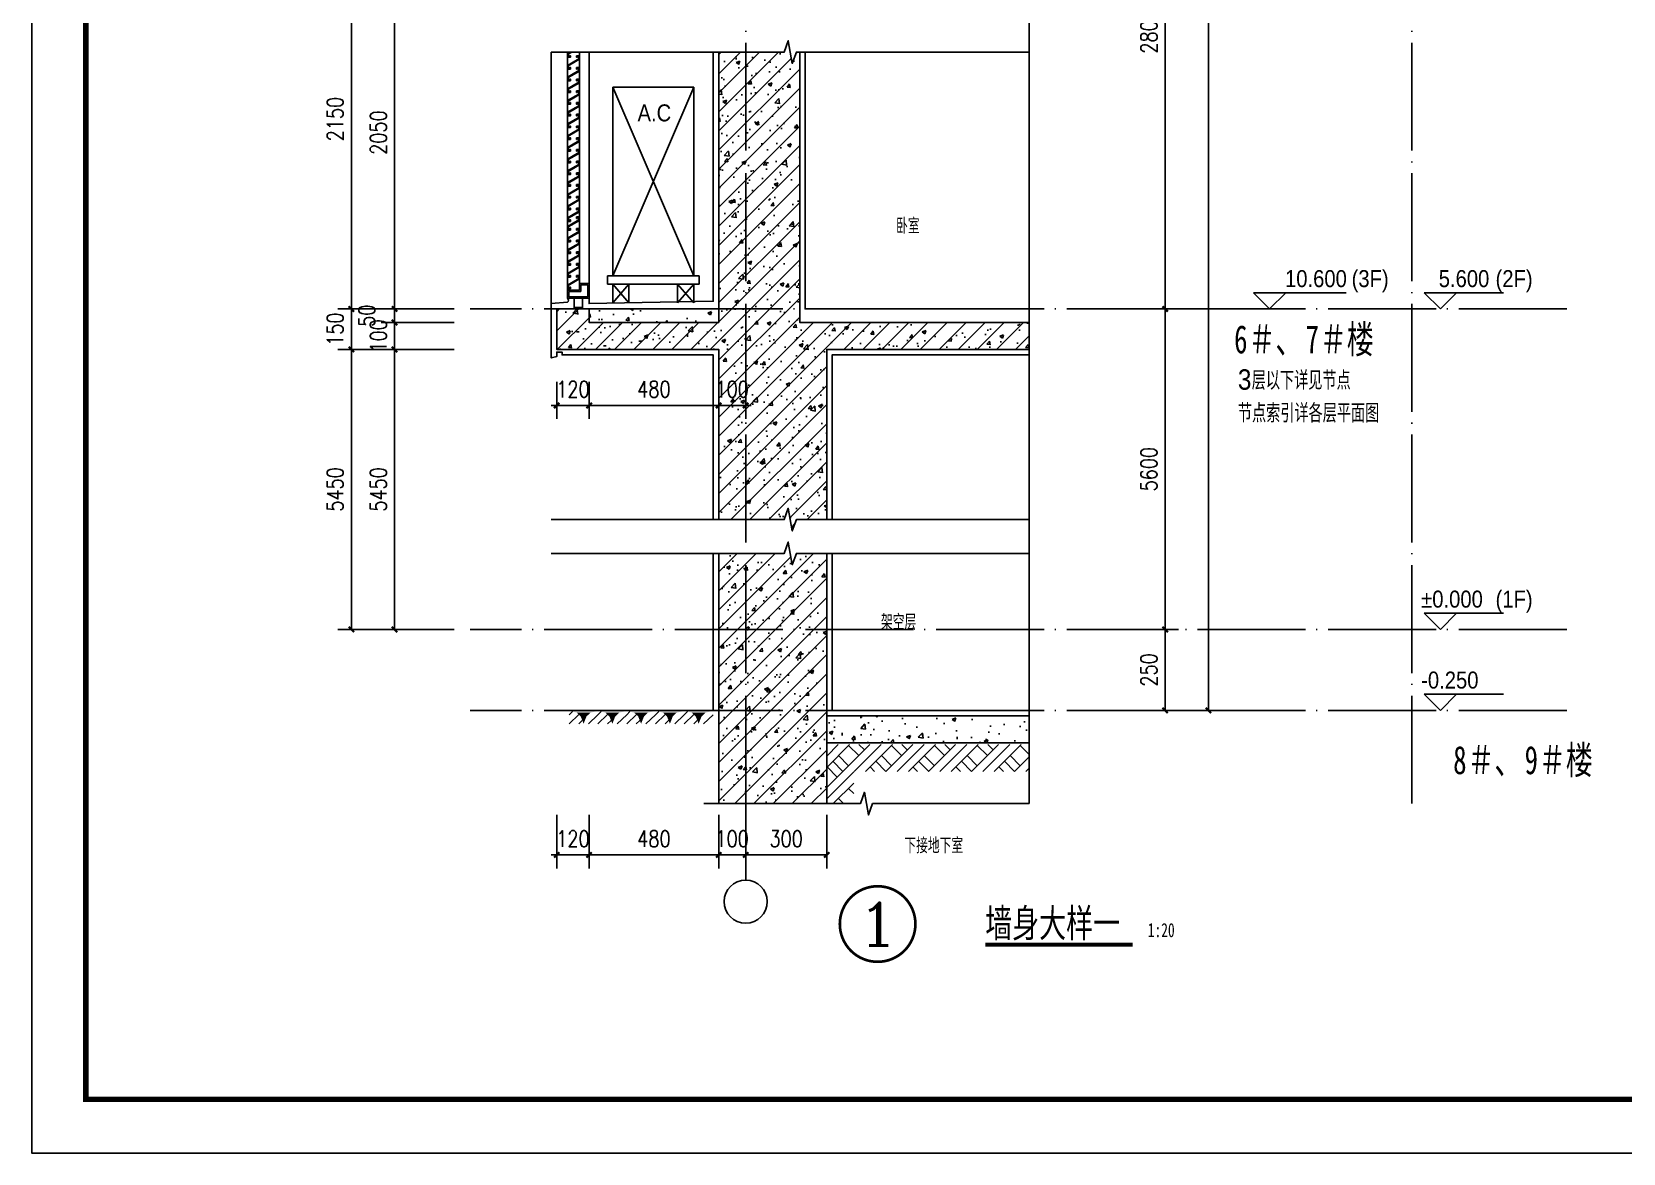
# Model space of a CAD drawing. Extents: x 718358 to 1668613, y -348838 to -159582.
# Drawn here: x 832578 to 838473, y -336671 to -332516 of the extents above; entities that cross this region are included whole.
import ezdxf
from ezdxf.enums import TextEntityAlignment as Align

# ---------------------------------------------------------------- set-up
doc = ezdxf.new("R2010")
doc.units = 0
doc.header["$LTSCALE"] = 1000
doc.linetypes.add('DOTE', pattern=[2.42, 2, -0.2, 0.02, -0.2])
for name, color, linetype in [('AXIS_TEXT', 7, 'Continuous'), ('PUB_TEXT', 10, 'Continuous'), ('建-可见线', 7, 'Continuous'), ('建-图例填充', 251, 'Continuous'), ('建-图框', 4, 'Continuous'), ('建-墙体', 2, 'Continuous'), ('建-尺寸', 73, 'Continuous'), ('建-房间名', 7, 'Continuous'), ('建-标高', 3, 'Continuous'), ('建-空调及空调洞', 70, 'Continuous'), ('建-符号', 3, 'Continuous'), ('建-符号说明', 7, 'Continuous'), ('建-轮廓线', 7, 'Continuous'), ('建-轴标', 3, 'Continuous'), ('建-轴网', 14, 'DOTE'), ('建-门窗剖', 4, 'Continuous')]:
    doc.layers.add(name, color=color, linetype=linetype)
doc.styles.add('_TCH_DIM', font='gt单线西文.shx', dxfattribs={"width": 0.8, "bigfont": 'gt单线中文.shx'})
doc.styles.add('_TCH_LABEL', font='COMPLEX', dxfattribs={"bigfont": 'GBCBIG'})
doc.styles.add('_TCH_SPACE', font='gt单线西文.shx', dxfattribs={"width": 0.8, "height": 5, "bigfont": 'gt单线中文.shx'})
doc.styles.add('COMPLEX', font='COMPLEX')
doc.styles.add('DIM_FONT', font='SIMPLEX.shx', dxfattribs={"width": 0.8, "bigfont": 'GBCBIG.shx'})
doc.styles.add('黑体字', font='simhei.ttf', dxfattribs={"width": 0.7})
doc.dimstyles.new('DIMN20', dxfattribs={"dimscale": 0.2, "dimtxt": 300, "dimasz": 100, "dimexe": 250, "dimexo": 300, "dimgap": 150, "dimtad": 1, "dimdec": 0, "dimzin": 0, "dimdsep": 46, "dimtxsty": 'DIM_FONT', "dimblk": 'ARCHTICK', "dimcen": 0.09, "dimdle": 1, "dimclrt": 7, "dimazin": 2, "dimtfac": 1, "dimtdec": 0, "dimtix": 1, "dimtmove": 2, "dimatfit": 3, "dimldrblk": 'ARCHTICK', "dimfxl": 1, "dimtolj": 1, "dimtzin": 0, "dimarcsym": 0})

# ---------------------------------------------------------------- blocks, each defined once
blk = doc.blocks.new('A$C79397209')
at = {"layer": '建-空调及空调洞'}
for p, q in [((0, 0), (-300, -700)), ((-300, 0), (0, -700)), ((-300, 0), (0, 0)), ((-300, -700), (-300, 0)), ((0, 0), (0, -700)), ((-320, -700), (-320, -730)), ((20, -700), (-320, -700)), ((0, -700), (-300, -700)), ((20, -730), (20, -700)), ((-320, -730), (20, -730)), ((-240, -730), (-300, -800)), ((-300, -730), (-240, -800)), ((-300, -730), (-300, -800)), ((-240, -730), (-240, -800)), ((-60, -730), (0, -800)), ((-60, -730), (-59.9, -800)), ((0, -730), (-59.9, -800)), ((0, -730), (0, -800))]:
    blk.add_line(p, q, dxfattribs=at)
at = {"layer": '建-空调及空调洞', "style": '_TCH_DIM', "width": 0.888889}
blk.add_text('A.C', height=63, dxfattribs=at).set_placement((-208.3, -127.2))
blk = doc.blocks.new('ghghgfhfds')
at = {"layer": '建-门窗剖'}
for p, q in [((851971.6, -333502.8), (851971.6, -332590.6)), ((851971.6, -332603.1), (851971.6, -332590.6)), ((852016.6, -332603.1), (852016.6, -332590.6)), ((852016.6, -332590.6), (852016.6, -333472.8)), ((852051.6, -332590.6), (852051.6, -333502.8)), ((852051.6, -332590.6), (852051.6, -332603.1)), ((851971.6, -333472.8), (852016.6, -333472.8)), ((851976.6, -333497.8), (851976.6, -333477.8)), ((851976.6, -333477.8), (852021.6, -333477.8)), ((852016.6, -333447.8), (852051.6, -333447.8)), ((852021.6, -333452.8), (852046.6, -333452.8)), ((852021.6, -333452.8), (852021.6, -333477.8)), ((852046.6, -333452.8), (852046.6, -333497.8)), ((852051.6, -333502.8), (851971.6, -333502.8)), ((852046.6, -333497.8), (851976.6, -333497.8)), ((851996.6, -333502.8), (851996.6, -333542.8)), ((851996.6, -333537.8), (852026.6, -333537.8)), ((852026.6, -333502.8), (852026.6, -333542.8))]:
    blk.add_line(p, q, dxfattribs=at)
blk.add_lwpolyline([(851988.2, -332590.6), (851974.6, -332598.4), (851974.6, -332607.1), (851979.6, -332607.1), (851979.6, -332604.1), (851982.6, -332604.1), (851982.6, -332610.1), (851971.6, -332610.1), (851971.6, -332596.7), (851982.2, -332590.6)], dxfattribs=at)
for points in [[(852005.6, -332604.1), (852016.6, -332604.1), (852016.6, -332617.6), (851974.6, -332641.8), (851974.6, -332650.6), (851979.6, -332650.6), (851979.6, -332647.6), (851982.6, -332647.6), (851982.6, -332653.6), (851971.6, -332653.6), (851971.6, -332640.1), (852013.6, -332615.9), (852013.6, -332607.1), (852008.6, -332607.1), (852008.6, -332610.1), (852005.6, -332610.1)], [(852005.6, -332647.6), (852016.6, -332647.6), (852016.6, -332661), (851974.6, -332685.3), (851974.6, -332694), (851979.6, -332694), (851979.6, -332691), (851982.6, -332691), (851982.6, -332697), (851971.6, -332697), (851971.6, -332683.6), (852013.6, -332659.3), (852013.6, -332650.6), (852008.6, -332650.6), (852008.6, -332653.6), (852005.6, -332653.6)], [(852005.6, -332691), (852016.6, -332691), (852016.6, -332704.5), (851974.6, -332728.7), (851974.6, -332737.5), (851979.6, -332737.5), (851979.6, -332734.5), (851982.6, -332734.5), (851982.6, -332740.5), (851971.6, -332740.5), (851971.6, -332727), (852013.6, -332702.8), (852013.6, -332694), (852008.6, -332694), (852008.6, -332697), (852005.6, -332697)], [(852005.6, -332734.5), (852016.6, -332734.5), (852016.6, -332747.9), (851974.6, -332772.2), (851974.6, -332780.9), (851979.6, -332780.9), (851979.6, -332777.9), (851982.6, -332777.9), (851982.6, -332783.9), (851971.6, -332783.9), (851971.6, -332770.4), (852013.6, -332746.2), (852013.6, -332737.5), (852008.6, -332737.5), (852008.6, -332740.5), (852005.6, -332740.5)], [(852005.6, -332777.9), (852016.6, -332777.9), (852016.6, -332791.4), (851974.6, -332815.6), (851974.6, -332824.4), (851979.6, -332824.4), (851979.6, -332821.4), (851982.6, -332821.4), (851982.6, -332827.4), (851971.6, -332827.4), (851971.6, -332813.9), (852013.6, -332789.6), (852013.6, -332780.9), (852008.6, -332780.9), (852008.6, -332783.9), (852005.6, -332783.9)], [(852005.6, -332821.4), (852016.6, -332821.4), (852016.6, -332834.8), (851974.6, -332859.1), (851974.6, -332867.8), (851979.6, -332867.8), (851979.6, -332864.8), (851982.6, -332864.8), (851982.6, -332870.8), (851971.6, -332870.8), (851971.6, -332857.3), (852013.6, -332833.1), (852013.6, -332824.4), (852008.6, -332824.4), (852008.6, -332827.4), (852005.6, -332827.4)], [(852005.6, -332864.8), (852016.6, -332864.8), (852016.6, -332878.3), (851974.6, -332902.5), (851974.6, -332911.2), (851979.6, -332911.2), (851979.6, -332908.2), (851982.6, -332908.2), (851982.6, -332914.2), (851971.6, -332914.2), (851971.6, -332900.8), (852013.6, -332876.5), (852013.6, -332867.8), (852008.6, -332867.8), (852008.6, -332870.8), (852005.6, -332870.8)], [(852005.6, -332908.2), (852016.6, -332908.2), (852016.6, -332921.7), (851974.6, -332946), (851974.6, -332954.7), (851979.6, -332954.7), (851979.6, -332951.7), (851982.6, -332951.7), (851982.6, -332957.7), (851971.6, -332957.7), (851971.6, -332944.2), (852013.6, -332920), (852013.6, -332911.2), (852008.6, -332911.2), (852008.6, -332914.2), (852005.6, -332914.2)], [(852005.6, -332951.7), (852016.6, -332951.7), (852016.6, -332965.2), (851974.6, -332989.4), (851974.6, -332998.1), (851979.6, -332998.1), (851979.6, -332995.1), (851982.6, -332995.1), (851982.6, -333001.1), (851971.6, -333001.1), (851971.6, -332987.7), (852013.6, -332963.4), (852013.6, -332954.7), (852008.6, -332954.7), (852008.6, -332957.7), (852005.6, -332957.7)], [(852005.6, -332995.1), (852016.6, -332995.1), (852016.6, -333008.6), (851974.6, -333032.8), (851974.6, -333041.6), (851979.6, -333041.6), (851979.6, -333038.6), (851982.6, -333038.6), (851982.6, -333044.6), (851971.6, -333044.6), (851971.6, -333031.1), (852013.6, -333006.9), (852013.6, -332998.1), (852008.6, -332998.1), (852008.6, -333001.1), (852005.6, -333001.1)], [(852005.6, -333038.6), (852016.6, -333038.6), (852016.6, -333052), (851974.6, -333076.3), (851974.6, -333085), (851979.6, -333085), (851979.6, -333082), (851982.6, -333082), (851982.6, -333088), (851971.6, -333088), (851971.6, -333074.6), (852013.6, -333050.3), (852013.6, -333041.6), (852008.6, -333041.6), (852008.6, -333044.6), (852005.6, -333044.6)], [(852005.6, -333082), (852016.6, -333082), (852016.6, -333095.5), (851974.6, -333119.7), (851974.6, -333128.5), (851979.6, -333128.5), (851979.6, -333125.5), (851982.6, -333125.5), (851982.6, -333131.5), (851971.6, -333131.5), (851971.6, -333118), (852013.6, -333093.8), (852013.6, -333085), (852008.6, -333085), (852008.6, -333088), (852005.6, -333088)], [(852005.6, -333125.5), (852016.6, -333125.5), (852016.6, -333138.9), (851974.6, -333163.2), (851974.6, -333171.9), (851979.6, -333171.9), (851979.6, -333168.9), (851982.6, -333168.9), (851982.6, -333174.9), (851971.6, -333174.9), (851971.6, -333161.5), (852013.6, -333137.2), (852013.6, -333128.5), (852008.6, -333128.5), (852008.6, -333131.5), (852005.6, -333131.5)], [(852005.6, -333168.9), (852016.6, -333168.9), (852016.6, -333182.4), (851974.6, -333206.6), (851974.6, -333215.4), (851979.6, -333215.4), (851979.6, -333212.4), (851982.6, -333212.4), (851982.6, -333218.4), (851971.6, -333218.4), (851971.6, -333204.9), (852013.6, -333180.6), (852013.6, -333171.9), (852008.6, -333171.9), (852008.6, -333174.9), (852005.6, -333174.9)], [(852005.6, -333201), (852016.6, -333201), (852016.6, -333214.5), (851974.6, -333238.7), (851974.6, -333247.5), (851979.6, -333247.5), (851979.6, -333244.5), (851982.6, -333244.5), (851982.6, -333250.5), (851971.6, -333250.5), (851971.6, -333237), (852013.6, -333212.8), (852013.6, -333204), (852008.6, -333204), (852008.6, -333207), (852005.6, -333207)], [(852005.6, -333244.5), (852016.6, -333244.5), (852016.6, -333257.9), (851974.6, -333282.2), (851974.6, -333290.9), (851979.6, -333290.9), (851979.6, -333287.9), (851982.6, -333287.9), (851982.6, -333293.9), (851971.6, -333293.9), (851971.6, -333280.5), (852013.6, -333256.2), (852013.6, -333247.5), (852008.6, -333247.5), (852008.6, -333250.5), (852005.6, -333250.5)], [(852005.6, -333287.9), (852016.6, -333287.9), (852016.6, -333301.4), (851974.6, -333325.6), (851974.6, -333334.4), (851979.6, -333334.4), (851979.6, -333331.4), (851982.6, -333331.4), (851982.6, -333337.4), (851971.6, -333337.4), (851971.6, -333323.9), (852013.6, -333299.6), (852013.6, -333290.9), (852008.6, -333290.9), (852008.6, -333293.9), (852005.6, -333293.9)], [(852005.6, -333331.4), (852016.6, -333331.4), (852016.6, -333344.8), (851974.6, -333369.1), (851974.6, -333377.8), (851979.6, -333377.8), (851979.6, -333374.8), (851982.6, -333374.8), (851982.6, -333380.8), (851971.6, -333380.8), (851971.6, -333367.3), (852013.6, -333343.1), (852013.6, -333334.4), (852008.6, -333334.4), (852008.6, -333337.4), (852005.6, -333337.4)], [(852005.6, -333374.8), (852016.6, -333374.8), (852016.6, -333388.3), (851974.6, -333412.5), (851974.6, -333421.3), (851979.6, -333421.3), (851979.6, -333418.3), (851982.6, -333418.3), (851982.6, -333424.3), (851971.6, -333424.3), (851971.6, -333410.8), (852013.6, -333386.5), (852013.6, -333377.8), (852008.6, -333377.8), (852008.6, -333380.8), (852005.6, -333380.8)], [(852005.6, -333418.3), (852016.6, -333418.3), (852016.6, -333431.7), (851974.6, -333456), (851974.6, -333464.7), (851979.6, -333464.7), (851979.6, -333461.7), (851982.6, -333461.7), (851982.6, -333467.7), (851971.6, -333467.7), (851971.6, -333454.2), (852013.6, -333430), (852013.6, -333421.3), (852008.6, -333421.3), (852008.6, -333424.3), (852005.6, -333424.3)]]:
    blk.add_lwpolyline(points, close=True, dxfattribs=at)
blk = doc.blocks.new('_ArchTick')
at = {"color": 0, "linetype": 'ByBlock', "const_width": 0.4}
blk.add_lwpolyline([(-0.5, -0.5), (0.5, 0.5)], dxfattribs=at)
blk = doc.blocks.new('*D1285')
at = {"layer": 'Defpoints', "color": 0, "transparency": 16777216}
for p in [(836479.1, -334730.5), (836776.2, -334730.5), (836479.1, -335030.5)]:
    blk.add_point(p, dxfattribs=at)
at = {"layer": '建-尺寸', "color": 0, "lineweight": -2, "transparency": 16777216}
for p, q in [((836539.1, -334730.5), (836826.2, -334730.5)), ((836776.2, -335030.7), (836776.2, -334730.3)), ((836539.1, -335030.5), (836826.2, -335030.5))]:
    blk.add_line(p, q, dxfattribs=at)
at = {"layer": '建-尺寸', "color": 0, "lineweight": -2, "transparency": 16777216, "xscale": 20, "yscale": 20, "zscale": 20}
for p, rotation in [((836776.2, -334730.5), 90), ((836776.2, -335030.5), 270)]:
    blk.add_blockref('_ArchTick', p, dxfattribs=dict(at, rotation=rotation))
at = {"layer": '建-尺寸', "color": 7, "transparency": 16777216, "insert": (836716.2, -334880.5), "char_height": 60, "attachment_point": 5, "rotation": 90, "style": 'DIM_FONT'}
blk.add_mtext('\\A1;250', dxfattribs=at)
blk = doc.blocks.new('*D1286')
at = {"layer": 'Defpoints', "color": 0, "transparency": 16777216}
for p in [(836479.1, -333542.8), (836776.2, -333542.8), (836479.1, -334730.5)]:
    blk.add_point(p, dxfattribs=at)
at = {"layer": '建-尺寸', "color": 0, "lineweight": -2, "transparency": 16777216}
for p, q in [((836539.1, -333542.8), (836826.2, -333542.8)), ((836776.2, -334730.7), (836776.2, -333542.6)), ((836539.1, -334730.5), (836826.2, -334730.5))]:
    blk.add_line(p, q, dxfattribs=at)
at = {"layer": '建-尺寸', "color": 0, "lineweight": -2, "transparency": 16777216, "xscale": 20, "yscale": 20, "zscale": 20}
for p, rotation in [((836776.2, -333542.8), 90), ((836776.2, -334730.5), 270)]:
    blk.add_blockref('_ArchTick', p, dxfattribs=dict(at, rotation=rotation))
at = {"layer": '建-尺寸', "color": 7, "transparency": 16777216, "insert": (836716.2, -334136.6), "char_height": 60, "attachment_point": 5, "rotation": 90, "style": 'DIM_FONT'}
blk.add_mtext('\\A1;5600', dxfattribs=at)
blk = doc.blocks.new('*D1287')
at = {"layer": 'Defpoints', "color": 0, "transparency": 16777216}
for p in [(836479.1, -331485.4), (836776.2, -331485.4), (836479.1, -333542.8)]:
    blk.add_point(p, dxfattribs=at)
at = {"layer": '建-尺寸', "color": 0, "lineweight": -2, "transparency": 16777216}
for p, q in [((836539.1, -331485.4), (836826.2, -331485.4)), ((836776.2, -333543), (836776.2, -331485.2)), ((836539.1, -333542.8), (836826.2, -333542.8))]:
    blk.add_line(p, q, dxfattribs=at)
at = {"layer": '建-尺寸', "color": 0, "lineweight": -2, "transparency": 16777216, "xscale": 20, "yscale": 20, "zscale": 20}
for p, rotation in [((836776.2, -331485.4), 90), ((836776.2, -333542.8), 270)]:
    blk.add_blockref('_ArchTick', p, dxfattribs=dict(at, rotation=rotation))
at = {"layer": '建-尺寸', "color": 7, "transparency": 16777216, "insert": (836716.2, -332514.1), "char_height": 60, "attachment_point": 5, "rotation": 90, "style": 'DIM_FONT'}
blk.add_mtext('\\A1;2800', dxfattribs=at)
blk = doc.blocks.new('*D1296')
at = {"layer": 'Defpoints', "color": 0, "transparency": 16777216}
for p in [(836479.1, -322188), (836936.2, -322188), (836479.1, -335030.5)]:
    blk.add_point(p, dxfattribs=at)
at = {"layer": '建-尺寸', "color": 0, "lineweight": -2, "transparency": 16777216}
for p, q in [((836539.1, -322188), (836986.2, -322188)), ((836936.2, -335030.7), (836936.2, -322187.8)), ((836539.1, -335030.5), (836986.2, -335030.5))]:
    blk.add_line(p, q, dxfattribs=at)
at = {"layer": '建-尺寸', "color": 0, "lineweight": -2, "transparency": 16777216, "xscale": 20, "yscale": 20, "zscale": 20}
for p, rotation in [((836936.2, -322188), 90), ((836936.2, -335030.5), 270)]:
    blk.add_blockref('_ArchTick', p, dxfattribs=dict(at, rotation=rotation))
at = {"layer": '建-尺寸', "color": 7, "transparency": 16777216, "insert": (836874.2, -328609.3), "char_height": 60, "attachment_point": 5, "rotation": 90, "style": 'DIM_FONT'}
blk.add_mtext('\\A1;祥各栋立面图', dxfattribs=at)
blk = doc.blocks.new('*D1297')
at = {"layer": 'Defpoints', "color": 0, "transparency": 16777216}
for p in [(833922.1, -333692.8), (834202.6, -333692.8), (834202.6, -334730.5)]:
    blk.add_point(p, dxfattribs=at)
at = {"layer": '建-尺寸', "color": 0, "lineweight": -2, "transparency": 16777216}
for p, q in [((834142.6, -333692.8), (833872.1, -333692.8)), ((833922.1, -334730.7), (833922.1, -333692.6)), ((834142.6, -334730.5), (833872.1, -334730.5))]:
    blk.add_line(p, q, dxfattribs=at)
at = {"layer": '建-尺寸', "color": 0, "lineweight": -2, "transparency": 16777216, "xscale": 20, "yscale": 20, "zscale": 20}
for p, rotation in [((833922.1, -333692.8), 90), ((833922.1, -334730.5), 270)]:
    blk.add_blockref('_ArchTick', p, dxfattribs=dict(at, rotation=rotation))
at = {"layer": '建-尺寸', "color": 7, "transparency": 16777216, "insert": (833862.1, -334211.6), "char_height": 60, "attachment_point": 5, "rotation": 90, "style": 'DIM_FONT'}
blk.add_mtext('\\A1;5450', dxfattribs=at)
blk = doc.blocks.new('*D1298')
at = {"layer": 'Defpoints', "color": 0, "transparency": 16777216}
for p in [(833922.1, -333592.8), (834202.6, -333592.8), (834202.6, -333692.8)]:
    blk.add_point(p, dxfattribs=at)
at = {"layer": '建-尺寸', "color": 0, "lineweight": -2, "transparency": 16777216}
for p, q in [((834142.6, -333592.8), (833872.1, -333592.8)), ((833922.1, -333592.8), (833922.1, -333572.8)), ((833922.1, -333692.8), (833922.1, -333592.8)), ((834142.6, -333692.8), (833872.1, -333692.8)), ((833922.1, -333692.8), (833922.1, -333712.8))]:
    blk.add_line(p, q, dxfattribs=at)
at = {"layer": '建-尺寸', "color": 0, "lineweight": -2, "transparency": 16777216, "xscale": 20, "yscale": 20, "zscale": 20}
for p, rotation in [((833922.1, -333592.8), 270), ((833922.1, -333692.8), 90)]:
    blk.add_blockref('_ArchTick', p, dxfattribs=dict(at, rotation=rotation))
at = {"layer": '建-尺寸', "color": 7, "transparency": 16777216, "insert": (833862.1, -333642.8), "char_height": 60, "attachment_point": 5, "rotation": 90, "style": 'DIM_FONT'}
blk.add_mtext('\\A1;100', dxfattribs=at)
blk = doc.blocks.new('*D1299')
at = {"layer": 'Defpoints', "color": 0, "transparency": 16777216}
for p in [(833922.1, -333542.8), (834202.6, -333542.8), (834202.6, -333592.8)]:
    blk.add_point(p, dxfattribs=at)
at = {"layer": '建-尺寸', "color": 0, "lineweight": -2, "transparency": 16777216}
for p, q in [((834142.6, -333542.8), (833872.1, -333542.8)), ((833922.1, -333542.8), (833922.1, -333522.8)), ((833922.1, -333592.8), (833922.1, -333542.8)), ((834142.6, -333592.8), (833872.1, -333592.8)), ((833922.1, -333592.8), (833922.1, -333612.8))]:
    blk.add_line(p, q, dxfattribs=at)
at = {"layer": '建-尺寸', "color": 0, "lineweight": -2, "transparency": 16777216, "xscale": 20, "yscale": 20, "zscale": 20}
for p, rotation in [((833922.1, -333542.8), 270), ((833922.1, -333592.8), 90)]:
    blk.add_blockref('_ArchTick', p, dxfattribs=dict(at, rotation=rotation))
at = {"layer": '建-尺寸', "color": 7, "transparency": 16777216, "insert": (833819.1, -333567.8), "char_height": 60, "attachment_point": 5, "rotation": 90, "style": 'DIM_FONT'}
blk.add_mtext('\\A1;50', dxfattribs=at)
blk = doc.blocks.new('*D1300')
at = {"layer": 'Defpoints', "color": 0, "transparency": 16777216}
for p in [(833922.1, -332235.4), (834202.6, -332235.4), (834202.6, -333542.8)]:
    blk.add_point(p, dxfattribs=at)
at = {"layer": '建-尺寸', "color": 0, "lineweight": -2, "transparency": 16777216}
for p, q in [((834142.6, -332235.4), (833872.1, -332235.4)), ((833922.1, -333543), (833922.1, -332235.2)), ((834142.6, -333542.8), (833872.1, -333542.8))]:
    blk.add_line(p, q, dxfattribs=at)
at = {"layer": '建-尺寸', "color": 0, "lineweight": -2, "transparency": 16777216, "xscale": 20, "yscale": 20, "zscale": 20}
for p, rotation in [((833922.1, -332235.4), 90), ((833922.1, -333542.8), 270)]:
    blk.add_blockref('_ArchTick', p, dxfattribs=dict(at, rotation=rotation))
at = {"layer": '建-尺寸', "color": 7, "transparency": 16777216, "insert": (833862.1, -332889.1), "char_height": 60, "attachment_point": 5, "rotation": 90, "style": 'DIM_FONT'}
blk.add_mtext('\\A1;2050', dxfattribs=at)
blk = doc.blocks.new('$LinePat$00000015')
for p, q in [((0, -90), (71, -19)), ((0, -300), (211, -89)), ((210, -300), (286, -224)), ((420, -300), (630, -90))]:
    blk.add_line(p, q)
for points in [[(0, 0), (630, 0), (168, -45), (462, -45)], [(168, -45), (462, -45), (252, -132), (378, -132)], [(252, -132), (378, -132), (315, -300)]]:
    blk.add_solid(points)
blk = doc.blocks.new('_AXISO')
blk.add_circle((0, 0), 0.5)
at = {"layer": 'AXIS_TEXT', "style": 'COMPLEX', "width": 1.041667}
blk.add_attdef('A', text='', height=0.56, dxfattribs=at).set_placement((-0.25, -0.28), (0.25, -0.28), align=Align.FIT)
blk = doc.blocks.new('*D1456')
at = {"layer": 'Defpoints', "color": 0, "transparency": 16777216}
for p in [(833762.1, -333692.8), (834202.6, -333692.8), (834202.6, -334730.5)]:
    blk.add_point(p, dxfattribs=at)
at = {"layer": '建-尺寸', "color": 0, "lineweight": -2, "transparency": 16777216}
for p, q in [((834142.6, -333692.8), (833712.1, -333692.8)), ((833762.1, -334730.7), (833762.1, -333692.6)), ((834142.6, -334730.5), (833712.1, -334730.5))]:
    blk.add_line(p, q, dxfattribs=at)
at = {"layer": '建-尺寸', "color": 0, "lineweight": -2, "transparency": 16777216, "xscale": 20, "yscale": 20, "zscale": 20}
for p, rotation in [((833762.1, -333692.8), 90), ((833762.1, -334730.5), 270)]:
    blk.add_blockref('_ArchTick', p, dxfattribs=dict(at, rotation=rotation))
at = {"layer": '建-尺寸', "color": 7, "transparency": 16777216, "insert": (833702.1, -334211.6), "char_height": 60, "attachment_point": 5, "rotation": 90, "style": 'DIM_FONT'}
blk.add_mtext('\\A1;5450', dxfattribs=at)
blk = doc.blocks.new('*D1457')
at = {"layer": 'Defpoints', "color": 0, "transparency": 16777216}
for p in [(833762.1, -333542.8), (834202.6, -333542.8), (834202.6, -333692.8)]:
    blk.add_point(p, dxfattribs=at)
at = {"layer": '建-尺寸', "color": 0, "lineweight": -2, "transparency": 16777216}
for p, q in [((834142.6, -333542.8), (833712.1, -333542.8)), ((833762.1, -333542.8), (833762.1, -333522.8)), ((833762.1, -333692.8), (833762.1, -333542.8)), ((834142.6, -333692.8), (833712.1, -333692.8)), ((833762.1, -333692.8), (833762.1, -333712.8))]:
    blk.add_line(p, q, dxfattribs=at)
at = {"layer": '建-尺寸', "color": 0, "lineweight": -2, "transparency": 16777216, "xscale": 20, "yscale": 20, "zscale": 20}
for p, rotation in [((833762.1, -333542.8), 270), ((833762.1, -333692.8), 90)]:
    blk.add_blockref('_ArchTick', p, dxfattribs=dict(at, rotation=rotation))
at = {"layer": '建-尺寸', "color": 7, "transparency": 16777216, "insert": (833702.1, -333617.8), "char_height": 60, "attachment_point": 5, "rotation": 90, "style": 'DIM_FONT'}
blk.add_mtext('\\A1;150', dxfattribs=at)
blk = doc.blocks.new('*D1458')
at = {"layer": 'Defpoints', "color": 0, "transparency": 16777216}
for p in [(833762.1, -332135.4), (834202.6, -332135.4), (834202.6, -333542.8)]:
    blk.add_point(p, dxfattribs=at)
at = {"layer": '建-尺寸', "color": 0, "lineweight": -2, "transparency": 16777216}
for p, q in [((834142.6, -332135.4), (833712.1, -332135.4)), ((833762.1, -333543), (833762.1, -332135.2)), ((834142.6, -333542.8), (833712.1, -333542.8))]:
    blk.add_line(p, q, dxfattribs=at)
at = {"layer": '建-尺寸', "color": 0, "lineweight": -2, "transparency": 16777216, "xscale": 20, "yscale": 20, "zscale": 20}
for p, rotation in [((833762.1, -332135.4), 90), ((833762.1, -333542.8), 270)]:
    blk.add_blockref('_ArchTick', p, dxfattribs=dict(at, rotation=rotation))
at = {"layer": '建-尺寸', "color": 7, "transparency": 16777216, "insert": (833702.1, -332839.1), "char_height": 60, "attachment_point": 5, "rotation": 90, "style": 'DIM_FONT'}
blk.add_mtext('\\A1;2150', dxfattribs=at)
blk = doc.blocks.new('*D1472')
at = {"layer": 'Defpoints', "color": 0, "transparency": 16777216}
for p in [(835222.6, -335357.3), (835522.5, -335357.3), (835522.5, -335565.9)]:
    blk.add_point(p, dxfattribs=at)
at = {"layer": '建-尺寸', "color": 0, "lineweight": -2, "transparency": 16777216}
for p, q in [((835222.6, -335417.3), (835222.6, -335615.9)), ((835522.5, -335417.3), (835522.5, -335615.9)), ((835222.4, -335565.9), (835522.7, -335565.9))]:
    blk.add_line(p, q, dxfattribs=at)
at = {"layer": '建-尺寸', "color": 0, "lineweight": -2, "transparency": 16777216, "xscale": 20, "yscale": 20, "zscale": 20, "rotation": 180}
blk.add_blockref('_ArchTick', (835222.6, -335565.9), dxfattribs=at)
at = {"layer": '建-尺寸', "color": 0, "lineweight": -2, "transparency": 16777216, "xscale": 20, "yscale": 20, "zscale": 20}
blk.add_blockref('_ArchTick', (835522.5, -335565.9), dxfattribs=at)
at = {"layer": '建-尺寸', "color": 7, "transparency": 16777216, "insert": (835372.6, -335505.9), "char_height": 60, "attachment_point": 5, "style": 'DIM_FONT'}
blk.add_mtext('\\A1;300', dxfattribs=at)
blk = doc.blocks.new('*D1473')
at = {"layer": 'Defpoints', "color": 0, "transparency": 16777216}
for p in [(835122.6, -335357.3), (835222.6, -335357.3), (835222.6, -335565.9)]:
    blk.add_point(p, dxfattribs=at)
at = {"layer": '建-尺寸', "color": 0, "lineweight": -2, "transparency": 16777216}
for p, q in [((835122.6, -335417.3), (835122.6, -335615.9)), ((835222.6, -335417.3), (835222.6, -335615.9)), ((835122.6, -335565.9), (835102.6, -335565.9)), ((835122.6, -335565.9), (835222.6, -335565.9)), ((835222.6, -335565.9), (835242.6, -335565.9))]:
    blk.add_line(p, q, dxfattribs=at)
at = {"layer": '建-尺寸', "color": 0, "lineweight": -2, "transparency": 16777216, "xscale": 20, "yscale": 20, "zscale": 20}
blk.add_blockref('_ArchTick', (835122.6, -335565.9), dxfattribs=at)
at = {"layer": '建-尺寸', "color": 0, "lineweight": -2, "transparency": 16777216, "xscale": 20, "yscale": 20, "zscale": 20, "rotation": 180}
blk.add_blockref('_ArchTick', (835222.6, -335565.9), dxfattribs=at)
at = {"layer": '建-尺寸', "color": 7, "transparency": 16777216, "insert": (835172.6, -335505.9), "char_height": 60, "attachment_point": 5, "style": 'DIM_FONT'}
blk.add_mtext('\\A1;100', dxfattribs=at)
blk = doc.blocks.new('*D1474')
at = {"layer": 'Defpoints', "color": 0, "transparency": 16777216}
for p in [(834642.6, -335357.3), (835122.6, -335357.3), (835122.6, -335565.9)]:
    blk.add_point(p, dxfattribs=at)
at = {"layer": '建-尺寸', "color": 0, "lineweight": -2, "transparency": 16777216}
for p, q in [((834642.6, -335417.3), (834642.6, -335615.9)), ((835122.6, -335417.3), (835122.6, -335615.9)), ((834642.4, -335565.9), (835122.8, -335565.9))]:
    blk.add_line(p, q, dxfattribs=at)
at = {"layer": '建-尺寸', "color": 0, "lineweight": -2, "transparency": 16777216, "xscale": 20, "yscale": 20, "zscale": 20, "rotation": 180}
blk.add_blockref('_ArchTick', (834642.6, -335565.9), dxfattribs=at)
at = {"layer": '建-尺寸', "color": 0, "lineweight": -2, "transparency": 16777216, "xscale": 20, "yscale": 20, "zscale": 20}
blk.add_blockref('_ArchTick', (835122.6, -335565.9), dxfattribs=at)
at = {"layer": '建-尺寸', "color": 7, "transparency": 16777216, "insert": (834882.6, -335505.9), "char_height": 60, "attachment_point": 5, "style": 'DIM_FONT'}
blk.add_mtext('\\A1;480', dxfattribs=at)
blk = doc.blocks.new('*D1475')
at = {"layer": 'Defpoints', "color": 0, "transparency": 16777216}
for p in [(834522.6, -335357.3), (834642.6, -335357.3), (834642.6, -335565.9)]:
    blk.add_point(p, dxfattribs=at)
at = {"layer": '建-尺寸', "color": 0, "lineweight": -2, "transparency": 16777216}
for p, q in [((834522.6, -335417.3), (834522.6, -335615.9)), ((834642.6, -335417.3), (834642.6, -335615.9)), ((834522.6, -335565.9), (834502.6, -335565.9)), ((834522.6, -335565.9), (834642.6, -335565.9)), ((834642.6, -335565.9), (834662.6, -335565.9))]:
    blk.add_line(p, q, dxfattribs=at)
at = {"layer": '建-尺寸', "color": 0, "lineweight": -2, "transparency": 16777216, "xscale": 20, "yscale": 20, "zscale": 20}
blk.add_blockref('_ArchTick', (834522.6, -335565.9), dxfattribs=at)
at = {"layer": '建-尺寸', "color": 0, "lineweight": -2, "transparency": 16777216, "xscale": 20, "yscale": 20, "zscale": 20, "rotation": 180}
blk.add_blockref('_ArchTick', (834642.6, -335565.9), dxfattribs=at)
at = {"layer": '建-尺寸', "color": 7, "transparency": 16777216, "insert": (834582.6, -335505.9), "char_height": 60, "attachment_point": 5, "style": 'DIM_FONT'}
blk.add_mtext('\\A1;120', dxfattribs=at)
blk = doc.blocks.new('*D2984')
at = {"layer": 'Defpoints', "color": 0, "transparency": 16777216}
for p in [(835122.6, -333752.2), (835222.6, -333752.2), (835222.6, -333900.3)]:
    blk.add_point(p, dxfattribs=at)
at = {"layer": '建-尺寸', "color": 0, "lineweight": -2, "transparency": 16777216}
for p, q in [((835122.6, -333812.2), (835122.6, -333950.3)), ((835222.6, -333812.2), (835222.6, -333950.3)), ((835122.6, -333900.3), (835102.6, -333900.3)), ((835122.6, -333900.3), (835222.6, -333900.3)), ((835222.6, -333900.3), (835242.6, -333900.3))]:
    blk.add_line(p, q, dxfattribs=at)
at = {"layer": '建-尺寸', "color": 0, "lineweight": -2, "transparency": 16777216, "xscale": 20, "yscale": 20, "zscale": 20}
blk.add_blockref('_ArchTick', (835122.6, -333900.3), dxfattribs=at)
at = {"layer": '建-尺寸', "color": 0, "lineweight": -2, "transparency": 16777216, "xscale": 20, "yscale": 20, "zscale": 20, "rotation": 180}
blk.add_blockref('_ArchTick', (835222.6, -333900.3), dxfattribs=at)
at = {"layer": '建-尺寸', "color": 7, "transparency": 16777216, "insert": (835172.6, -333840.3), "char_height": 60, "attachment_point": 5, "style": 'DIM_FONT'}
blk.add_mtext('\\A1;100', dxfattribs=at)
blk = doc.blocks.new('*D2985')
at = {"layer": 'Defpoints', "color": 0, "transparency": 16777216}
for p in [(834642.6, -333752.2), (835122.6, -333752.2), (835122.6, -333900.3)]:
    blk.add_point(p, dxfattribs=at)
at = {"layer": '建-尺寸', "color": 0, "lineweight": -2, "transparency": 16777216}
for p, q in [((834642.6, -333812.2), (834642.6, -333950.3)), ((835122.6, -333812.2), (835122.6, -333950.3)), ((834642.4, -333900.3), (835122.8, -333900.3))]:
    blk.add_line(p, q, dxfattribs=at)
at = {"layer": '建-尺寸', "color": 0, "lineweight": -2, "transparency": 16777216, "xscale": 20, "yscale": 20, "zscale": 20, "rotation": 180}
blk.add_blockref('_ArchTick', (834642.6, -333900.3), dxfattribs=at)
at = {"layer": '建-尺寸', "color": 0, "lineweight": -2, "transparency": 16777216, "xscale": 20, "yscale": 20, "zscale": 20}
blk.add_blockref('_ArchTick', (835122.6, -333900.3), dxfattribs=at)
at = {"layer": '建-尺寸', "color": 7, "transparency": 16777216, "insert": (834882.6, -333840.3), "char_height": 60, "attachment_point": 5, "style": 'DIM_FONT'}
blk.add_mtext('\\A1;480', dxfattribs=at)
blk = doc.blocks.new('*D2986')
at = {"layer": 'Defpoints', "color": 0, "transparency": 16777216}
for p in [(834522.6, -333752.2), (834642.6, -333752.2), (834642.6, -333900.3)]:
    blk.add_point(p, dxfattribs=at)
at = {"layer": '建-尺寸', "color": 0, "lineweight": -2, "transparency": 16777216}
for p, q in [((834522.6, -333812.2), (834522.6, -333950.3)), ((834642.6, -333812.2), (834642.6, -333950.3)), ((834522.6, -333900.3), (834502.6, -333900.3)), ((834522.6, -333900.3), (834642.6, -333900.3)), ((834642.6, -333900.3), (834662.6, -333900.3))]:
    blk.add_line(p, q, dxfattribs=at)
at = {"layer": '建-尺寸', "color": 0, "lineweight": -2, "transparency": 16777216, "xscale": 20, "yscale": 20, "zscale": 20}
blk.add_blockref('_ArchTick', (834522.6, -333900.3), dxfattribs=at)
at = {"layer": '建-尺寸', "color": 0, "lineweight": -2, "transparency": 16777216, "xscale": 20, "yscale": 20, "zscale": 20, "rotation": 180}
blk.add_blockref('_ArchTick', (834642.6, -333900.3), dxfattribs=at)
at = {"layer": '建-尺寸', "color": 7, "transparency": 16777216, "insert": (834582.6, -333840.3), "char_height": 60, "attachment_point": 5, "style": 'DIM_FONT'}
blk.add_mtext('\\A1;120', dxfattribs=at)

msp = doc.modelspace()

# ---------------------------------------------------------------- hatches: boundary and pattern name
at = {"layer": '建-图例填充'}
h = msp.add_hatch(dxfattribs=at)
h.set_pattern_fill('钢筋混凝土', color=256, scale=20, style=0)
h.set_pattern_definition([(45, (-276.297, 0), (-35.355339, 35.355339), []), (50, (-276.3, 0), (143.452037, -12.550427), [15, -165]), (355, (-276.3, 0), (-27.750267, 150.438427), [12, -132]), (100.4514, (-264.34, -1.05), (115.701876, 137.887908), [12.748038, -140.228422]), (46.1842, (-276.3, 40), (213.44821, -33.103803), [22.5, -247.5]), (96.6356, (-258.5, 37.24), (186.93254, 194.823574), [19.12206, -210.3426]), (351.1842, (-276.3, 40), (186.93239, 194.82372), [18, -198]), (21, (-256.3, 30), (119.38141, -80.523778), [15, -165]), (326, (-256.3, 30), (48.663066, 145.03001), [12, -132]), (71.4514, (-246.35, 23.29), (168.044526, 64.5061), [12.748038, -140.228422]), (37.5, (-276.297, 0), (2.431971, 66.5787708), [0, -130.4, 0, -134, 0, -132.5]), (7.5, (-276.3, 0), (52.6139075, 78.8823424), [0, -76.4, 0, -127.4, 0, -50.5]), (327.5, (-320.9, 0), (106.7644872, -4.5109743), [0, -50, 0, -156, 0, -207]), (317.5, (-340.9, 0), (116.637234, 20.020996), [0, -65, 0, -103.6, 0, -147])])
h.paths.add_polyline_path([(835522.6, -333692.8), (836272.9, -333692.8), (836272.9, -333592.8), (835422.6, -333592.8), (835422.6, -332590.6), (835410.2, -332590.6), (835395, -332632.6), (835380.1, -332548.6), (835365.2, -332590.6), (835122.6, -332590.6), (835122.6, -333542.8), (835122.6, -333592.8), (834642.6, -333592.8), (834642.6, -333542.8), (834642.6, -333542.8), (834522.6, -333542.8), (834522.6, -333692.8), (835122.6, -333692.8), (835122.6, -334323.2), (835365.2, -334323.2), (835380.1, -334281.2), (835395, -334365.2), (835410.2, -334323.2), (835522.6, -334323.2)])
h = msp.add_hatch(dxfattribs=at)
h.set_pattern_fill('混凝土', color=256, scale=20, style=0)
h.set_pattern_definition([(50, (326456.58, -264246.19), (143.452037, -12.550427), [15, -165]), (355, (326456.58, -264246.19), (-27.750267, 150.438427), [12, -132]), (100.4514, (326468.53, -264247.24), (115.701876, 137.88791), [12.74804, -140.228422]), (46.1842, (326456.58, -264206.19), (213.44821, -33.1038), [22.5, -247.5]), (96.6356, (326474.36, -264208.95), (186.93254, 194.82357), [19.12206, -210.3426]), (351.1842, (326456.58, -264206.2), (186.93239, 194.82372), [18, -198]), (21, (326476.58, -264216.19), (119.38141, -80.523778), [15, -165]), (326, (326476.58, -264216.19), (48.663066, 145.03001), [12, -132]), (71.4514, (326486.53, -264222.9), (168.044526, 64.5061), [12.74804, -140.228422]), (37.5, (326456.577, -264246.19), (2.431971, 66.578771), [0, -130.4, 0, -134, 0, -132.5]), (7.5, (326456.58, -264246.19), (52.613907, 78.882342), [0, -76.4, 0, -127.4, 0, -50.5]), (327.5, (326411.977, -264246.19), (106.764487, -4.5109743), [0, -50, 0, -156, 0, -207]), (317.5, (326391.98, -264246.19), (116.637234, 20.020996), [0, -65, 0, -103.6, 0, -147])])
h.paths.add_polyline_path([(835122.6, -333592.8), (835122.6, -333542.8), (834642.6, -333542.8), (834642.6, -333592.8)])
h = msp.add_hatch(dxfattribs=at)
h.set_pattern_fill('钢筋混凝土', color=256, scale=20, style=0)
h.set_pattern_definition([(45, (-276.297, 417), (-35.355339, 35.355339), []), (50, (-276.3, 417), (143.452037, -12.550427), [15, -165]), (355, (-276.3, 417), (-27.750267, 150.438427), [12, -132]), (100.4514, (-264.34, 415.95), (115.701876, 137.887908), [12.748038, -140.228422]), (46.1842, (-276.3, 457), (213.44821, -33.103803), [22.5, -247.5]), (96.6356, (-258.5, 454.24), (186.93254, 194.823574), [19.12206, -210.3426]), (351.1842, (-276.3, 457), (186.93239, 194.82372), [18, -198]), (21, (-256.3, 447), (119.38141, -80.523778), [15, -165]), (326, (-256.3, 447), (48.663066, 145.03001), [12, -132]), (71.4514, (-246.35, 440.29), (168.044526, 64.5061), [12.748038, -140.228422]), (37.5, (-276.297, 417), (2.431971, 66.5787708), [0, -130.4, 0, -134, 0, -132.5]), (7.5, (-276.3, 417), (52.6139075, 78.8823424), [0, -76.4, 0, -127.4, 0, -50.5]), (327.5, (-320.9, 417), (106.7644872, -4.5109743), [0, -50, 0, -156, 0, -207]), (317.5, (-340.9, 417), (116.637234, 20.020996), [0, -65, 0, -103.6, 0, -147])])
h.paths.add_polyline_path([(835122.6, -335375.9), (835522.6, -335375.9), (835522.6, -334448.6), (835410.3, -334448.6), (835395, -334490.6), (835380.2, -334406.6), (835365.3, -334448.6), (835122.6, -334448.6)])
h = msp.add_hatch(dxfattribs=at)
h.set_pattern_fill('混凝土', color=256, scale=20, style=0)
h.set_pattern_definition([(50, (-276.3, 417), (143.452037, -12.550427), [15, -165]), (355, (-276.3, 417), (-27.750267, 150.438427), [12, -132]), (100.4514, (-264.34, 415.95), (115.701876, 137.887908), [12.748038, -140.228422]), (46.1842, (-276.3, 457), (213.44821, -33.103803), [22.5, -247.5]), (96.6356, (-258.5, 454.24), (186.93254, 194.823574), [19.12206, -210.3426]), (351.1842, (-276.3, 457), (186.93239, 194.82372), [18, -198]), (21, (-256.3, 447), (119.38141, -80.523778), [15, -165]), (326, (-256.3, 447), (48.663066, 145.03001), [12, -132]), (71.4514, (-246.35, 440.29), (168.044526, 64.5061), [12.748038, -140.228422]), (37.5, (-276.297, 417), (2.431971, 66.5787708), [0, -130.4, 0, -134, 0, -132.5]), (7.5, (-276.3, 417), (52.6139075, 78.8823424), [0, -76.4, 0, -127.4, 0, -50.5]), (327.5, (-320.9, 417), (106.7644872, -4.5109743), [0, -50, 0, -156, 0, -207]), (317.5, (-340.9, 417), (116.637234, 20.020996), [0, -65, 0, -103.6, 0, -147])])
h.paths.add_polyline_path([(835522.6, -335050.5), (835522.6, -335150.5), (836272.9, -335150.5), (836272.9, -335050.5)])
h = msp.add_hatch(dxfattribs=at)
h.set_pattern_fill('夯实土壤', color=256, scale=20, style=0)
h.set_pattern_definition([(45, (380386.37, -402278.23), (-79.478802, 79.478802), []), (45, (380428.37, -402278.23), (-79.478802, 79.478802), []), (45, (380470.37, -402278.23), (-79.478802, 79.478802), []), (135, (380386.37, -402278.23), (-79.478802, -79.478802), [53, -59.4]), (135, (380407.37, -402257.23), (-79.478802, -79.478802), [53, -59.4]), (135, (380428.37, -402236.23), (-79.478802, -79.478802), [53, -59.4])])
h.paths.add_polyline_path([(835522.6, -335375.9), (835622.6, -335375.9), (835622.6, -335257), (836272.9, -335257), (836272.9, -335157), (835522.6, -335157)])

# ---------------------------------------------------------------- linework, layer by layer
at = {"layer": '建-可见线'}
msp.add_line((835102.6, -335030.5), (834568.9, -335030.5), dxfattribs=at)
for points in [[(835102.6, -332590.6), (835102.6, -333513.9), (834642.6, -333522.8), (834642.6, -333502.8), (834642.6, -333502.8)], [(835442.6, -332590.6), (835442.6, -333542.8), (836272.9, -333542.8)], [(835542.6, -334323.2), (835542.6, -333712.8), (836272.9, -333712.8)], [(835102.6, -334448.6), (835102.6, -335030.5)], [(836272.9, -335030.5), (835542.6, -335030.5), (835542.6, -334448.6)]]:
    msp.add_lwpolyline(points, dxfattribs=at)
at = {"layer": '建-图框'}
msp.add_lwpolyline([(832578.5, -319851.3), (832578.5, -336671.3), (844458.5, -336671.3), (844458.5, -319851.3)], close=True, dxfattribs=at)
at = {"layer": '建-图框', "const_width": 20}
msp.add_lwpolyline([(832778.5, -320351.3), (832778.5, -336471.3), (844258.5, -336471.3), (844258.5, -320351.3)], close=True, dxfattribs=at)
at = {"layer": '建-墙体'}
for p, q in [((835122.6, -334448.6), (835122.6, -335375.9)), ((835522.6, -334780.5), (835522.6, -334448.6)), ((835522.6, -335375.9), (835522.6, -334780.5)), ((836272.9, -335050.5), (835522.6, -335050.5)), ((836272.9, -335150.5), (835522.6, -335150.5))]:
    msp.add_line(p, q, dxfattribs=at)
for points in [[(835122.6, -332590.6), (835122.6, -333542.8), (834642.6, -333542.8), (834642.6, -333542.8), (834522.6, -333542.8), (834522.6, -333692.8), (835122.6, -333692.8), (835122.6, -334323.2)], [(835422.6, -332590.6), (835422.6, -333592.8), (836272.9, -333592.8)], [(835122.6, -333542.8), (835122.6, -333592.8), (834642.6, -333592.8), (834642.6, -333542.8)], [(835522.6, -334323.2), (835522.6, -333692.8), (836272.9, -333692.8)]]:
    msp.add_lwpolyline(points, dxfattribs=at)
at = {"layer": '建-标高'}
for p, q in [((837162.9, -333542.8), (837102.9, -333482.8)), ((837102.9, -333482.8), (837446.9, -333482.8)), ((837162.9, -333542.8), (837222.9, -333482.8)), ((837795.8, -333542.8), (837735.8, -333482.8)), ((837735.8, -333482.8), (838029.9, -333482.8)), ((837795.8, -333542.8), (837855.8, -333482.8)), ((836799.5, -333542.8), (837222.9, -333542.8)), ((837795.8, -334730.5), (837735.8, -334670.5)), ((837735.8, -334670.5), (838029.9, -334670.5)), ((837795.8, -334730.5), (837855.8, -334670.5)), ((837795.8, -335030.5), (837735.8, -334970.5)), ((837735.8, -334970.5), (838029.9, -334970.5)), ((837795.8, -335030.5), (837855.8, -334970.5))]:
    msp.add_line(p, q, dxfattribs=at)
at = {"layer": '建-符号'}
for points in [[(836272.9, -320475.5), (836272.9, -327903.2), (836314.9, -327918.5), (836230.9, -327933.3), (836272.9, -327948.2), (836272.9, -335375.9)], [(836272.9, -332590.6), (835410.2, -332590.6), (835395, -332632.6), (835380.1, -332548.6), (835365.2, -332590.6), (834502.6, -332590.6)], [(836272.9, -334323.2), (835410.2, -334323.2), (835395, -334365.2), (835380.1, -334281.2), (835365.2, -334323.2), (834502.6, -334323.2)], [(836273, -334448.6), (835410.3, -334448.6), (835395, -334490.6), (835380.2, -334406.6), (835365.3, -334448.6), (834502.6, -334448.6)], [(836272.9, -335375.9), (835692.6, -335375.9), (835677.4, -335417.9), (835662.5, -335333.9), (835647.6, -335375.9), (835067.3, -335375.9)]]:
    msp.add_lwpolyline(points, dxfattribs=at)
at = {"layer": '建-符号', "const_width": 10}
msp.add_lwpolyline([(835851.2, -335822.1, 1), (835571.2, -335822.1, 1)], format="xyb", close=True, dxfattribs=at)
at = {"layer": '建-符号', "const_width": 14}
msp.add_lwpolyline([(836109.8, -335898.7), (836655.9, -335898.7)], dxfattribs=at)
at = {"layer": '建-轮廓线', "color": 253}
msp.add_line((834502.6, -333522), (834502.6, -332590.6), dxfattribs=at)
at = {"layer": '建-轮廓线'}
msp.add_lwpolyline([(834562.6, -333517.8), (834502.6, -333522), (834502.6, -333724.4), (834522.6, -333719.3), (834522.6, -333712.8), (834522.6, -333702.8), (834542.6, -333702.8), (834542.6, -333712.8), (835102.5, -333712.8), (835102.6, -334323.2)], dxfattribs=at)
msp.add_arc((834557.1, -333510.3), 9.28, 306.06425, 53.93575, dxfattribs=at)
at = {"layer": '建-轴标'}
msp.add_line((835222.6, -335375.9), (835222.6, -335659), dxfattribs=at)
at = {"layer": '建-轴网', "ltscale": 0.2}
for p, q in [((835222.6, -335375.9), (835222.6, -320672.5)), ((837689.8, -335375.9), (837689.8, -320672.5)), ((838263.6, -333542.8), (834202.6, -333542.8)), ((838263.6, -334730.5), (834202.6, -334730.5)), ((838263.6, -335030.5), (834202.6, -335030.5))]:
    msp.add_line(p, q, dxfattribs=at)

# ---------------------------------------------------------------- block references
at = {"layer": '建-可见线'}
msp.add_blockref('ghghgfhfds', (-17409.1, 0), dxfattribs=at)
at = {"layer": '建-图例填充', "xscale": 0.1691010794851489, "yscale": 0.16, "zscale": 0.16, "rotation": 3.652685417696787e-08}
for p in [(834568.9, -335031.9), (834675.4, -335031.9), (834781.9, -335031.9), (834888.5, -335031.9), (834995, -335031.9)]:
    msp.add_blockref('$LinePat$00000015', p, dxfattribs=at)
at = {"layer": '建-空调及空调洞'}
msp.add_blockref('A$C79397209', (835030.2, -332720.4), dxfattribs=at)
at = {"layer": '建-轴标', "xscale": 160, "yscale": 160, "zscale": 160}
msp.add_blockref('_AXISO', (835222.6, -335739), dxfattribs=at)

# ---------------------------------------------------------------- texts
at = {"layer": 'PUB_TEXT', "style": '_TCH_LABEL', "width": 2.333333}
msp.add_text('1', height=158.4, dxfattribs=at).set_placement((835632, -335901.3), (835790.4, -335901.3), align=Align.FIT)
at = {"layer": '建-房间名', "style": '_TCH_SPACE', "width": 0.8}
for s, p in [('卧室', (835779.5, -333263.6)), ('架空层', (835723.5, -334732.2)), ('下接地下室', (835810.2, -335560))]:
    msp.add_text(s, height=57.32, dxfattribs=at).set_placement(p)
at = {"layer": '建-标高', "style": '_TCH_DIM', "width": 0.888889}
for s, p in [('10.600', (837220.1, -333461.8)), ('(3F)', (837466.9, -333461.8)), ('5.600', (837789.5, -333461.8)), ('(2F)', (838000, -333461.8)), ('%%P0.000', (837724.4, -334649.5)), ('(1F)', (838000, -334649.5)), ('-0.250', (837724.4, -334949.5))]:
    msp.add_text(s, height=63, dxfattribs=at).set_placement(p)
at = {"layer": '建-符号', "color": 7, "style": '黑体字', "width": 0.7}
for s, height, p in [('6', 104.6, (837031.5, -333707.4, 0)), ('＃、', 104.56, (837084.5, -333707.4, 0)), ('7', 104.6, (837296.2, -333707.4, 0)), ('＃楼', 104.56, (837349.1, -333707.4, 0)), ('8', 104.6, (837842.9, -335266.6, 0)), ('＃、', 104.56, (837895.8, -335266.6, 0)), ('9', 104.6, (838107.5, -335266.6, 0)), ('＃楼', 104.56, (838160.4, -335266.6, 0))]:
    msp.add_text(s, height=height, dxfattribs=at).set_placement(p)
at = {"layer": '建-符号说明'}
for s, height, style, width, p in [('3', 75.7, '_TCH_DIM', 0.888889, (837045.6, -333842)), ('层以下详见节点', 68.9, '_TCH_DIM', 0.8, (837096.9, -333842)), ('节点索引详各层平面图', 68.9, '_TCH_DIM', 0.8, (837045.6, -333963.5)), ('墙身大样一', 104.56, '黑体字', 0.7, (836109.8, -335870.7, 0)), ('1:20', 52.28, '黑体字', 0.7, (836711.9, -335870.7, 0))]:
    msp.add_text(s, height=height, dxfattribs=dict(at, style=style, width=width)).set_placement(p)

# ---------------------------------------------------------------- dimensions: what is measured, and where the dimension line sits
at = {"layer": '建-尺寸'}
for p1, p2, distance, text, picture, middle in [((836479.1, -335030.5), (836479.1, -322188), -457, '祥各栋立面图', '*D1296', (836874.2, -328609.3)), ((836479.1, -333542.8), (836479.1, -331485.4), -297, '2800', '*D1287', (836716.2, -332514.1)), ((834202.6, -333542.8), (834202.6, -332135.4), 440.4, '2150', '*D1458', (833702.1, -332839.1)), ((834202.6, -333542.8), (834202.6, -332235.4), 280.4, '2050', '*D1300', (833862.1, -332889.1)), ((834202.6, -333692.8), (834202.6, -333542.8), 440.4, '150', '*D1457', (833702.1, -333617.8)), ((836479.1, -334730.5), (836479.1, -333542.8), -297, '5600', '*D1286', (836716.2, -334136.6)), ((834202.6, -334730.5), (834202.6, -333692.8), 440.4, '5450', '*D1456', (833702.1, -334211.6)), ((834202.6, -334730.5), (834202.6, -333692.8), 280.4, '5450', '*D1297', (833862.1, -334211.6)), ((836479.1, -335030.5), (836479.1, -334730.5), -297, '250', '*D1285', (836716.2, -334880.5))]:
    dim = msp.add_aligned_dim(p1=p1, p2=p2, distance=distance, text=text, dimstyle='DIMN20', dxfattribs=at)
    dim.commit()
    dim.dimension.update_dxf_attribs({"geometry": picture, "text_midpoint": middle})
dim = msp.add_linear_dim(base=(833922.1, -333542.8), p1=(834202.6, -333592.8), p2=(834202.6, -333542.8), angle=90, dimstyle='DIMN20', dxfattribs=at)
dim.commit()
dim.dimension.update_dxf_attribs({"geometry": '*D1299', "text_midpoint": (833819.1, -333567.8), "dimtype": 161})
for p1, p2, distance, picture, middle in [((834202.6, -333692.8), (834202.6, -333592.8), 280.4, '*D1298', (833862.1, -333642.8)), ((834522.6, -333752.2), (834642.6, -333752.2), -148.2, '*D2986', (834582.6, -333840.3)), ((834642.6, -333752.2), (835122.6, -333752.2), -148.2, '*D2985', (834882.6, -333840.3)), ((835122.6, -333752.2), (835222.6, -333752.2), -148.2, '*D2984', (835172.6, -333840.3)), ((834522.6, -335357.3), (834642.6, -335357.3), -208.7, '*D1475', (834582.6, -335505.9)), ((834642.6, -335357.3), (835122.6, -335357.3), -208.7, '*D1474', (834882.6, -335505.9)), ((835122.6, -335357.3), (835222.6, -335357.3), -208.7, '*D1473', (835172.6, -335505.9)), ((835222.6, -335357.3), (835522.5, -335357.3), -208.7, '*D1472', (835372.6, -335505.9))]:
    dim = msp.add_aligned_dim(p1=p1, p2=p2, distance=distance, dimstyle='DIMN20', dxfattribs=at)
    dim.commit()
    dim.dimension.update_dxf_attribs({"geometry": picture, "text_midpoint": middle})

doc.saveas('drawing.dxf')
